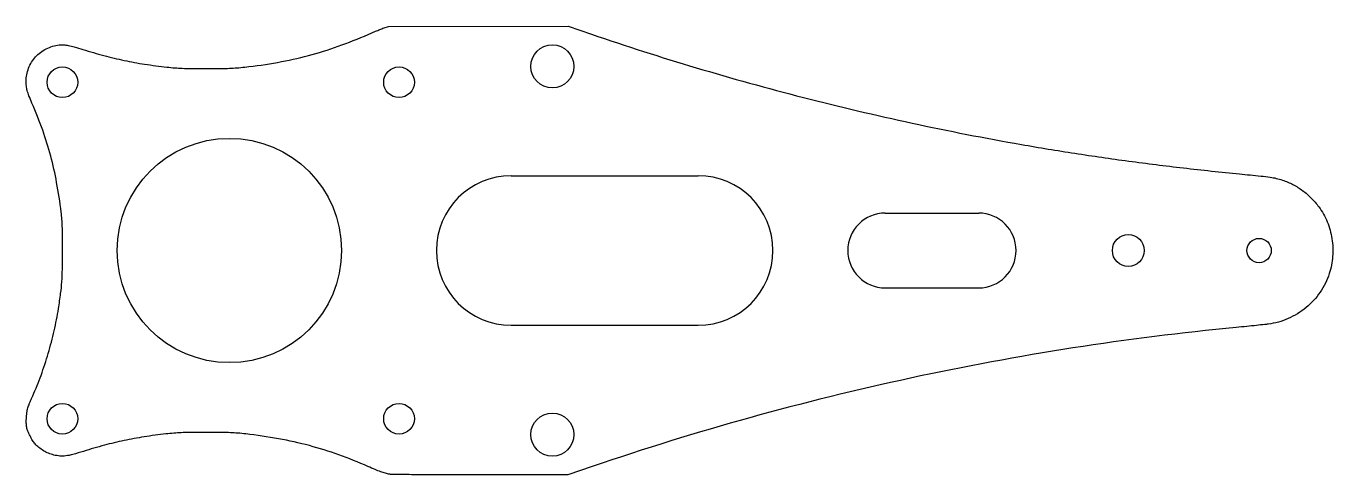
# Model space of a CAD drawing. Extents: x 1105 to 1455, y 1860 to 1980.
import ezdxf

# ---------------------------------------------------------------- set-up
doc = ezdxf.new("R2010")
doc.units = 0
doc.layers.get('0').update_dxf_attribs({"linetype": 'CONTINUOUS'})

msp = doc.modelspace()

# ---------------------------------------------------------------- linework, layer by layer
at = {"linetype": 'CONTINUOUS'}
for p, q in [((1235, 1940), (1285, 1940)), ((1335, 1930), (1360, 1930)), ((1335, 1910), (1360, 1910)), ((1235, 1900), (1285, 1900))]:
    msp.add_line(p, q, dxfattribs=at)
msp.add_lwpolyline([(1105.85, 1878.17, -0.008463), (1106.07, 1878.75, -0.003421), (1106.39, 1879.54, -0.003384), (1106.74, 1880.38, -0.004291), (1107.08, 1881.16, 0.018044), (1109.28, 1886.61, 0.015503), (1111.21, 1892.49, 0.015381), (1112.79, 1898.53, 0.016913), (1113.95, 1904.47, 0.00685), (1114.53, 1908.53, 0.01526), (1114.85, 1911.64, 0.013425), (1114.99, 1914.99, 0.004234), (1115.04, 1920, 0.001563), (1115.02, 1924.14, 0.00765), (1114.97, 1926.49, 0.012041), (1114.86, 1928.3, 0.009018), (1114.66, 1930.28, 0.015267), (1113.46, 1938.19, 0.020328), (1111.87, 1945.27, 0.020517), (1109.72, 1952.15, 0.016029), (1106.85, 1959.43, -0.009233), (1106.05, 1961.39, -0.027301), (1105.6, 1962.77, -0.036067), (1105.37, 1963.95, -0.029835), (1105.3, 1965.24, -0.092468), (1105.95, 1968.76, -0.093315), (1107.82, 1971.79, -0.09257), (1110.67, 1973.95, -0.089296), (1114.14, 1974.97, -0.041138), (1115.3, 1974.99, -0.031095), (1116.58, 1974.84, -0.022216), (1118.18, 1974.46, -0.007864), (1120.45, 1973.78, 0.011223), (1126.11, 1972.13, 0.013557), (1131.5, 1970.84, 0.013455), (1136.99, 1969.84, 0.010756), (1142.95, 1969.05, 0.007563), (1145.09, 1968.85, 0.010523), (1147.02, 1968.74, 0.007275), (1149.41, 1968.69, 0.001773), (1153.36, 1968.67, 0.00177), (1157.31, 1968.68, 0.007302), (1159.7, 1968.74, 0.010553), (1161.63, 1968.85, 0.007496), (1163.78, 1969.05, 0.017236), (1172.55, 1970.32, 0.020123), (1180.76, 1972.15, 0.020328), (1188.73, 1974.61, 0.018302), (1196.77, 1977.8, -0.003197), (1198.05, 1978.36, -0.003389), (1199.31, 1978.88, -0.003232), (1200.4, 1979.32, -0.015495), (1201.04, 1979.55), (1202.18, 1979.92), (1250.19, 1980.01), (1256.45, 1977.87, 0.01001), (1284.46, 1968.89, 0.009677), (1313.13, 1960.93, 0.009636), (1342.21, 1954.07, 0.00971), (1371.45, 1948.35, 0.004901), (1385.74, 1946, 0.004851), (1400.11, 1943.92, 0.004779), (1414.74, 1942.09, 0.00443), (1429.77, 1940.49, -0.001134), (1435.49, 1939.92, -0.010612), (1437.95, 1939.62, -0.023431), (1439.57, 1939.3, -0.021503), (1441.21, 1938.83, -0.03744), (1444.04, 1937.63, -0.039088), (1446.62, 1936.03, -0.03901), (1448.93, 1934.04, -0.036987), (1450.95, 1931.68, -0.062252), (1453.2, 1927.67, -0.058496), (1454.46, 1923.14, -0.058101), (1454.65, 1918.41, -0.059774), (1453.74, 1913.81, -0.072276), (1451.3, 1908.85, -0.069914), (1447.54, 1904.73, -0.069494), (1442.77, 1901.79, -0.069957), (1437.4, 1900.29, -0.006751), (1436.49, 1900.19, -0.000666), (1434.29, 1899.96, -0.00084), (1431.67, 1899.69, -0.000666), (1428.84, 1899.42, 0.014628), (1385.2, 1893.93, 0.014454), (1341.78, 1885.86, 0.014439), (1298.85, 1875.27, 0.014526), (1256.68, 1862.22), (1250.16, 1859.99), (1226.84, 1859.99, -0.000495), (1216.46, 1860, -0.001337), (1209.09, 1860.03, -0.000571), (1203.43, 1860.08, -0.041452), (1202.51, 1860.16, -0.022915), (1201.35, 1860.43, -0.018154), (1200.12, 1860.81, -0.013932), (1198.64, 1861.39, -0.005826), (1196.69, 1862.24, 0.01969), (1188.94, 1865.34, 0.020312), (1181.05, 1867.8, 0.019819), (1172.81, 1869.64, 0.016929), (1164.01, 1870.94, 0.008061), (1161.89, 1871.15, 0.011011), (1159.98, 1871.26, 0.007251), (1157.54, 1871.31, 0.00159), (1153.36, 1871.32, 0.001581), (1149.15, 1871.31, 0.007349), (1146.72, 1871.26, 0.011166), (1144.81, 1871.14, 0.007927), (1142.68, 1870.94, 0.010417), (1136.84, 1870.15, 0.01326), (1131.49, 1869.17, 0.013339), (1126.23, 1867.91, 0.010762), (1120.64, 1866.28, -0.009877), (1117.76, 1865.43, -0.035585), (1115.88, 1865.06, -0.050505), (1114.33, 1865.03, -0.039297), (1112.67, 1865.3, -0.041371), (1111.3, 1865.76, -0.033943), (1109.93, 1866.46, -0.034284), (1108.68, 1867.33, -0.045361), (1107.68, 1868.3, -0.040308), (1107.04, 1869.18, -0.019077), (1106.35, 1870.41, -0.018872), (1105.76, 1871.67, -0.049452), (1105.47, 1872.62, -0.046323), (1105.34, 1873.84, -0.021887), (1105.38, 1875.42, -0.021881), (1105.55, 1876.99, -0.046822)], format="xyb", close=True)
for centre, radius in [((1246, 1969.25), 5.75), ((1115, 1965), 4.1), ((1205, 1965), 4.1), ((1159.64, 1920), 30), ((1400, 1920), 4.25), ((1434.98, 1919.99), 3.25), ((1115, 1875), 4.1), ((1205, 1875), 4.1), ((1246, 1870.75), 5.75)]:
    msp.add_circle(centre, radius, dxfattribs=at)
for centre, radius, start, end in [((1235, 1920), 20, 90, 270), ((1285, 1920), 20, 270, 90), ((1335, 1920), 10, 90, 270), ((1360, 1920), 10, 270, 90)]:
    msp.add_arc(centre, radius, start, end, dxfattribs=at)

doc.saveas('drawing.dxf')
